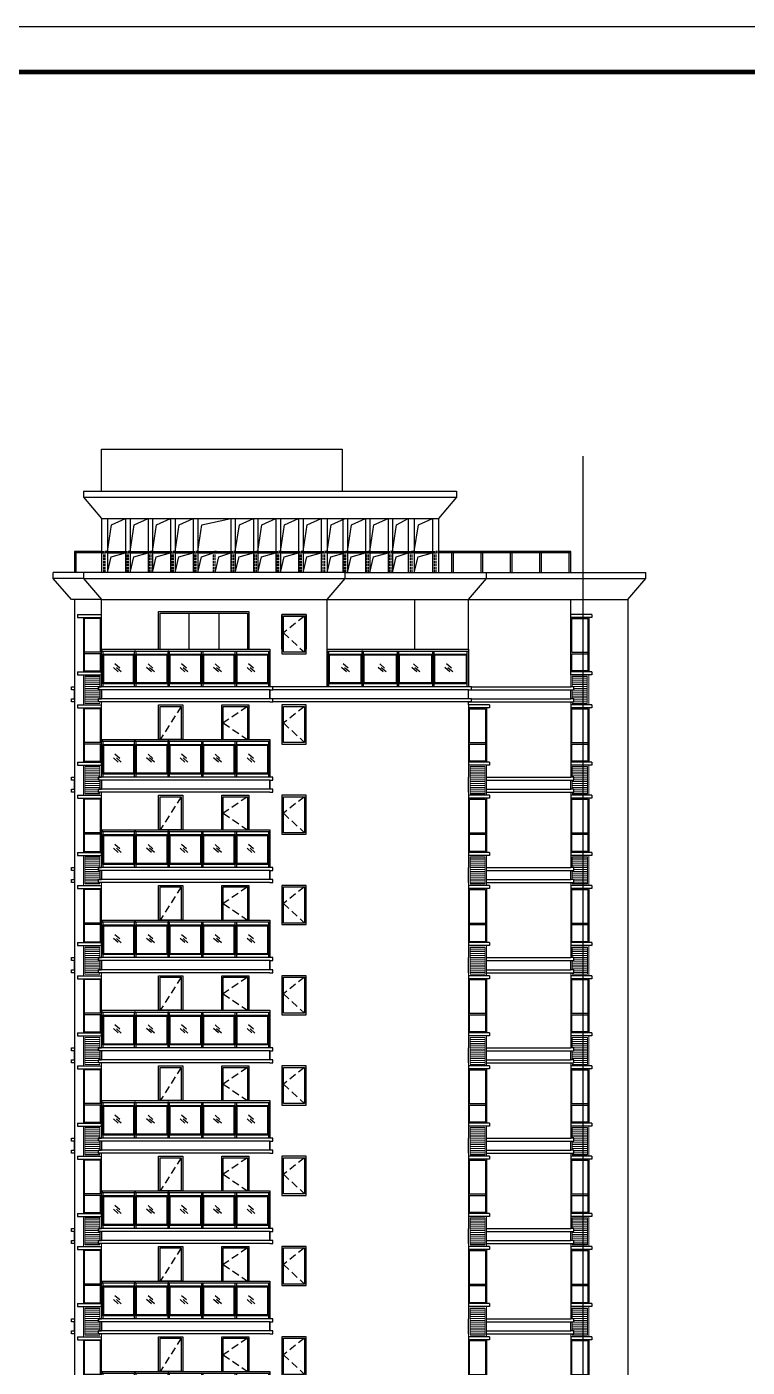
# Model space of a CAD drawing. Extents: x -737978 to 768813, y -372247 to 1140308.
# Drawn here: x -420083 to -396139, y -224060 to -179510 of the extents above; entities that cross this region are included whole.
import ezdxf

# ---------------------------------------------------------------- set-up
doc = ezdxf.new("R2010")
doc.units = 0
doc.header["$LTSCALE"] = 1000
doc.header["$MEASUREMENT"] = 0
doc.linetypes.add('( Hidden )', pattern=[0.375, 0.25, -0.125])
doc.linetypes.add('DASH', pattern=[0.35, 0.25, -0.1])
doc.layers.get('0').update_dxf_attribs({"linetype": 'CONTINUOUS'})
for name, color, linetype in [('A-COLS-HATH', 8, 'CONTINUOUS'), ('A-ELEV-IDEN', 4, 'CONTINUOUS'), ('A-ELEV-LIN-0.3', 155, 'CONTINUOUS'), ('A-ELEV-OTHER1', 253, 'CONTINUOUS'), ('A-ELEV-OTHER3', 63, 'CONTINUOUS'), ('BORDER', 7, 'CONTINUOUS'), ('PUB_TITLE', 4, 'CONTINUOUS'), ('门窗开启', 8, 'CONTINUOUS')]:
    doc.layers.add(name, color=color, linetype=linetype)
doc.layers.add('L-外墙', color=7, linetype='CONTINUOUS', lineweight=9)

# ---------------------------------------------------------------- blocks, each defined once
blk = doc.blocks.new('GJ1')
at = {"layer": 'A-COLS-HATH', "color": 251}
for points in [[(344841, -67340), (344906, -67340)], [(344841, -67390), (344906, -67390)], [(344991, -67340), (344925, -67340)], [(344991, -67390), (344925, -67390)]]:
    blk.add_lwpolyline(points, dxfattribs=at)
at = {"layer": 'A-COLS-HATH', "color": 251, "linetype": 'DASH', "ltscale": 0.3}
for points in [[(344891, -68040), (344891, -67390)], [(344941, -68040), (344941, -67390)]]:
    blk.add_lwpolyline(points, dxfattribs=at)
blk = doc.blocks.new('zz3')
at = {"layer": 'L-外墙'}
h = blk.add_hatch(dxfattribs=at)
h.set_pattern_fill('ANSI31', color=44, scale=40, angle=135)
h.set_pattern_definition([(180, (0.044, 0), (-1e-14, -63.5), [])])
h.paths.add_polyline_path([(65255, -81450), (64755, -81450), (64755, -82350), (65255, -82350), (65255, -82300), (65205, -82300), (65205, -82200), (65255, -82200), (65255, -81900), (65205, -81900), (65205, -81800), (65255, -81800)])
h = blk.add_hatch(dxfattribs=at)
h.set_pattern_fill('ANSI31', color=44, scale=40, angle=135)
h.set_pattern_definition([(180, (12784.25, 0), (-1e-14, -63.5), [])])
h.paths.add_polyline_path([(77555, -81450), (78055, -81450), (78055, -82350), (77555, -82350), (77555, -82300), (77555, -82200), (77555, -81900), (77555, -81800)])
h = blk.add_hatch(dxfattribs=at)
h.set_pattern_fill('ANSI31', color=251, scale=40, angle=135)
h.set_pattern_definition([(180, (16184.25, 0), (-1e-14, -63.5), [])])
h.paths.add_polyline_path([(80955, -81450), (81455, -81450), (81455, -82350), (80955, -82350), (80955, -82300), (81005, -82300), (81005, -82200), (80955, -82200), (80955, -81900), (81005, -81900), (81005, -81800), (80955, -81800)])
blk.add_lwpolyline([(72105, -80700), (72105, -79400), (71305, -79400), (71305, -80700), (72105, -80700)], close=True)
at = {"layer": 'A-ELEV-IDEN', "color": 251}
for points in [[(78105, -81800), (80905, -81800)], [(78105, -81900), (80905, -81900)], [(78105, -82200), (80905, -82200)], [(78105, -82300), (80905, -82300)]]:
    blk.add_lwpolyline(points, dxfattribs=at)
at = {"layer": 'A-ELEV-LIN-0.3', "color": 44}
for points in [[(64506, -79400), (64506, -79500)], [(64506, -79400), (65305, -79400)], [(64506, -79500), (65305, -79500)], [(78205, -79400), (77505, -79400)], [(78205, -79500), (77505, -79500)], [(78205, -79400), (78205, -79500)], [(64506, -81300), (65305, -81300)], [(64506, -81300), (64506, -81400)], [(64506, -81400), (65305, -81400)], [(78205, -81300), (77505, -81300)], [(78205, -81400), (77505, -81400)], [(78205, -81300), (78205, -81400)]]:
    blk.add_lwpolyline(points, dxfattribs=at)
at = {"layer": 'A-ELEV-LIN-0.3'}
for points in [[(64705, -79500), (64705, -81300)], [(65275, -79530), (64735, -79530), (64735, -81270), (65275, -81270)], [(65275, -80650), (65275, -79530)], [(69305, -80550), (69305, -79400), (70205, -79400), (70205, -80550)], [(69355, -80550), (69355, -79450), (70155, -79450), (70155, -80550)], [(77535, -79530), (78075, -79530), (78075, -81270), (77535, -81270)], [(77535, -80650), (77535, -79530)], [(78105, -79500), (78105, -81300)], [(65275, -80650), (64735, -80650)], [(65275, -80700), (64735, -80700)], [(65275, -81270), (65275, -80700)], [(77535, -80650), (78075, -80650)], [(77535, -80700), (78075, -80700)], [(77535, -81270), (77535, -80700)]]:
    blk.add_lwpolyline(points, dxfattribs=at)
for points in [[(67205, -80550), (67205, -79400), (68005, -79400), (68005, -80550)], [(67255, -80550), (67255, -79450), (67955, -79450), (67955, -80550)], [(72055, -80650), (71355, -80650), (71355, -79450), (72055, -79450), (72055, -80650)]]:
    blk.add_lwpolyline(points, close=True, dxfattribs=at)
at = {"layer": 'A-ELEV-LIN-0.3', "color": 251}
for points in [[(81605, -79400), (80905, -79400)], [(80905, -79400), (80905, -81800)], [(81605, -79500), (80905, -79500)], [(80935, -79530), (81475, -79530), (81475, -81270), (80935, -81270)], [(80935, -80650), (80935, -79530)], [(81505, -79500), (81505, -81300)], [(81605, -79400), (81605, -79500)], [(82805, -79400), (82805, -82400)], [(80935, -80650), (81475, -80650)], [(80935, -80700), (81475, -80700)], [(80935, -81270), (80935, -80700)], [(81605, -81300), (80905, -81300)], [(81605, -81400), (80905, -81400)], [(81605, -81300), (81605, -81400)]]:
    blk.add_lwpolyline(points, dxfattribs=at)
at = {"layer": 'A-ELEV-OTHER1', "color": 253}
for points in [[(64405, -79400), (64405, -82400)], [(64405, -82300), (64305, -82300), (64305, -82200), (64405, -82200), (64405, -81900), (64305, -81900), (64305, -81800), (64405, -81800)]]:
    blk.add_lwpolyline(points, dxfattribs=at)
at = {"layer": 'A-ELEV-OTHER1', "color": 0}
for points in [[(65305, -81400), (65305, -79400)], [(77505, -79400), (77505, -81800)], [(70905, -81800), (65205, -81800)], [(65205, -81800), (65205, -81900)], [(65305, -82300), (65205, -82300), (65205, -82200), (65305, -82200), (65305, -81900), (65205, -81900), (65205, -81800), (65305, -81800)], [(70905, -81900), (65205, -81900)], [(70905, -81900), (65305, -81900)], [(65305, -81900), (65305, -82200)], [(70905, -82300), (71005, -82300), (71005, -82200), (70905, -82200), (70905, -81900), (71005, -81900), (71005, -81800), (70905, -81800)], [(70905, -81900), (70905, -82200)], [(77505, -82300), (77505, -82300), (77505, -82200), (77505, -82200), (77505, -81900), (77505, -81900), (77505, -81800), (77505, -81800)], [(70905, -82200), (65205, -82200)], [(65205, -82300), (65205, -82200)], [(70905, -82300), (65205, -82300)]]:
    blk.add_lwpolyline(points, dxfattribs=at)
at = {"layer": 'A-ELEV-OTHER1', "color": 251}
blk.add_lwpolyline([(80905, -82300), (81005, -82300), (81005, -82200), (80905, -82200), (80905, -81900), (81005, -81900), (81005, -81800), (80905, -81800)], dxfattribs=at)
at = {"layer": 'A-ELEV-OTHER3', "color": 44}
for points in [[(65305, -80550), (70905, -80550)], [(65305, -80550), (70905, -80550)], [(65305, -80610), (70905, -80610)], [(65355, -80610), (65305, -80610)], [(65355, -80610), (65355, -81800)], [(66395, -80610), (66395, -81800)], [(66445, -80610), (66395, -80610)], [(66445, -80610), (66445, -81800)], [(67510, -80610), (67510, -81800)], [(67560, -80610), (67510, -80610)], [(67560, -80610), (67560, -81800)], [(68625, -80610), (68625, -81800)], [(68675, -80610), (68675, -81800)], [(69740, -80610), (69740, -81800)], [(69790, -80610), (69790, -81800)], [(70855, -80610), (70855, -81800)], [(70905, -80550), (70905, -81800)]]:
    blk.add_lwpolyline(points, dxfattribs=at)
for points in [[(65355, -80710), (66395, -80710), (66395, -81700), (65355, -81700)], [(65385, -80740), (66365, -80740), (66365, -81670), (65385, -81670)], [(66445, -80710), (67510, -80710), (67510, -81700), (66445, -81700)], [(66475, -80740), (67480, -80740), (67480, -81670), (66475, -81670)], [(67560, -80710), (68625, -80710), (68625, -81700), (67560, -81700)], [(67590, -80740), (68595, -80740), (68595, -81670), (67590, -81670)], [(68675, -80710), (69740, -80710), (69740, -81700), (68675, -81700)], [(68705, -80740), (69710, -80740), (69710, -81670), (68705, -81670)], [(69790, -80710), (70855, -80710), (70855, -81700), (69790, -81700)], [(69820, -80740), (70825, -80740), (70825, -81670), (69820, -81670)]]:
    blk.add_lwpolyline(points, close=True, dxfattribs=at)
at = {"layer": 'A-ELEV-OTHER3', "color": 253}
for points in [[(65916, -81178), (65754, -81036)], [(67015, -81178), (66853, -81036)], [(68130, -81178), (67968, -81036)], [(69245, -81178), (69083, -81036)], [(70360, -81178), (70198, -81036)], [(65865, -81301), (65704, -81159)], [(65964, -81305), (65803, -81163)], [(66964, -81301), (66803, -81159)], [(67063, -81305), (66902, -81163)], [(68079, -81301), (67918, -81159)], [(68178, -81305), (68017, -81163)], [(69194, -81301), (69033, -81159)], [(69293, -81305), (69132, -81163)], [(70309, -81301), (70148, -81159)], [(70408, -81305), (70247, -81163)]]:
    blk.add_lwpolyline(points, dxfattribs=at)
at = {"layer": 'L-外墙', "color": 44}
for points in [[(65305, -81800), (65305, -81400), (64705, -81400), (64705, -82400), (65305, -82400), (65305, -82300)], [(65255, -81800), (65255, -81450), (64755, -81450), (64755, -82350), (65255, -82350), (65255, -82300)], [(77505, -82300), (77505, -82400), (78105, -82400), (78105, -81400), (77505, -81400), (77505, -81800)], [(65255, -82200), (65255, -81900)], [(77505, -81900), (77505, -82200)], [(80905, -81900), (80905, -82200)]]:
    blk.add_lwpolyline(points, dxfattribs=at)
for points in [[(65255, -81450), (64755, -81450), (64755, -82350), (65255, -82350), (65255, -82300), (65205, -82300), (65205, -82200), (65255, -82200), (65255, -81900), (65205, -81900), (65205, -81800), (65255, -81800)], [(77555, -81450), (78055, -81450), (78055, -82350), (77555, -82350), (77555, -82300), (77555, -82300), (77555, -82200), (77555, -82200), (77555, -81900), (77555, -81900), (77555, -81800), (77555, -81800)]]:
    blk.add_lwpolyline(points, close=True, dxfattribs=at)
at = {"layer": 'L-外墙', "color": 251}
blk.add_lwpolyline([(80905, -82300), (80905, -82400), (81505, -82400), (81505, -81400), (80905, -81400), (80905, -81800)], dxfattribs=at)
blk.add_lwpolyline([(80955, -81450), (81455, -81450), (81455, -82350), (80955, -82350), (80955, -82300), (81005, -82300), (81005, -82200), (80955, -82200), (80955, -81900), (81005, -81900), (81005, -81800), (80955, -81800)], close=True, dxfattribs=at)
at = {"layer": '门窗开启', "color": 253, "linetype": '( Hidden )'}
for points in [[(67955, -79450), (67255, -80550)], [(70155, -79450), (69355, -80000), (70155, -80550)], [(72055, -79450), (71355, -80000), (72055, -80650)]]:
    blk.add_lwpolyline(points, dxfattribs=at)

msp = doc.modelspace()

# ---------------------------------------------------------------- hatches: boundary and pattern name
at = {"layer": 'L-外墙'}
h = msp.add_hatch(dxfattribs=at)
h.set_pattern_fill('ANSI31', color=44, scale=40, angle=135)
h.set_pattern_definition([(180, (-482907, -119648.017), (-1e-14, -63.5), [])])
h.paths.add_polyline_path([(-417652.3, -201097.8), (-418152.3, -201097.8), (-418152.3, -201997.8), (-417652.3, -201997.8), (-417652.3, -201947.8), (-417702.3, -201947.8), (-417702.3, -201847.8), (-417652.3, -201847.8), (-417652.3, -201547.8), (-417702.3, -201547.8), (-417702.3, -201447.8), (-417652.3, -201447.8)])
h = msp.add_hatch(dxfattribs=at)
h.set_pattern_fill('ANSI31', color=251, scale=40, angle=135)
h.set_pattern_definition([(180, (-466722.793, -119648.017), (-1e-14, -63.5), [])])
h.paths.add_polyline_path([(-401952.3, -201097.8), (-401452.3, -201097.8), (-401452.3, -201997.8), (-401952.3, -201997.8), (-401952.3, -201947.8), (-401902.3, -201947.8), (-401902.3, -201847.8), (-401952.3, -201847.8), (-401952.3, -201547.8), (-401902.3, -201547.8), (-401902.3, -201447.8), (-401952.3, -201447.8)])

# ---------------------------------------------------------------- linework, layer by layer
msp.add_lwpolyline([(-410802.5, -200347.8), (-410802.5, -199047.8), (-411602.5, -199047.8), (-411602.5, -200347.8), (-410802.5, -200347.8)], close=True)
at = {"layer": 'A-COLS-HATH', "color": 251}
for points in [[(-417402.4, -196947.8), (-417268.8, -196060.4), (-416802.4, -195847.8)], [(-416652.4, -196947.8), (-416518.8, -196060.4), (-416052.4, -195847.8)], [(-415902.4, -196947.8), (-415768.8, -196060.4), (-415302.4, -195847.8)], [(-415152.4, -196947.8), (-415018.8, -196060.4), (-414552.4, -195847.8)], [(-414402.4, -196947.8), (-414268.8, -196060.4), (-413302.4, -195847.8)], [(-413152.4, -196947.8), (-413018.8, -196060.4), (-412552.4, -195847.8)], [(-412402.4, -196947.8), (-412268.8, -196060.4), (-411802.4, -195847.8)], [(-411652.4, -196947.8), (-411518.8, -196060.4), (-411052.4, -195847.8)], [(-410902.4, -196947.8), (-410768.8, -196060.4), (-410302.4, -195847.8)], [(-410102.4, -196947.8), (-409968.8, -196060.4), (-409502.4, -195847.8)], [(-409427.4, -196947.8), (-409293.8, -196060.4), (-408827.4, -195847.8)], [(-408677.4, -196947.8), (-408543.8, -196060.4), (-408077.4, -195847.8)], [(-407927.4, -196947.8), (-407793.8, -196060.4), (-407402.4, -195847.8)], [(-407202.4, -196947.8), (-407068.8, -196060.4), (-406602.4, -195847.8)], [(-417402.4, -196947.8), (-416802.4, -196947.8)], [(-417402.4, -196997.8), (-416802.4, -196997.8)], [(-417402.4, -197647.8), (-417279.3, -197126.8), (-416802.4, -196997.8)], [(-416652.4, -196947.8), (-416052.4, -196947.8)], [(-416652.4, -196997.8), (-416052.4, -196997.8)], [(-416652.4, -197647.8), (-416529.3, -197126.8), (-416052.4, -196997.8)], [(-415902.4, -196947.8), (-415302.4, -196947.8)], [(-415902.4, -196997.8), (-415302.4, -196997.8)], [(-415902.4, -197647.8), (-415779.3, -197126.8), (-415302.4, -196997.8)], [(-415152.4, -196947.8), (-414552.4, -196947.8)], [(-415152.4, -196997.8), (-414552.4, -196997.8)], [(-415152.4, -197647.8), (-415029.3, -197126.8), (-414552.4, -196997.8)], [(-414402.4, -196947.8), (-413302.4, -196947.8)], [(-414402.4, -196997.8), (-413302.4, -196997.8)], [(-414402.4, -197647.8), (-414279.3, -197126.8), (-413877.4, -196997.8)], [(-413827.4, -197647.8), (-413704.3, -197126.8), (-413302.4, -196997.8)], [(-413152.4, -196947.8), (-412552.4, -196947.8)], [(-413152.4, -196997.8), (-412552.4, -196997.8)], [(-413152.4, -197647.8), (-413029.3, -197126.8), (-412552.4, -196997.8)], [(-412402.4, -196947.8), (-411802.4, -196947.8)], [(-412402.4, -196997.8), (-411802.4, -196997.8)], [(-412402.4, -197647.8), (-412279.3, -197126.8), (-411802.4, -196997.8)], [(-411652.4, -196947.8), (-411052.4, -196947.8)], [(-411652.4, -196997.8), (-411052.4, -196997.8)], [(-411652.4, -197647.8), (-411529.3, -197126.8), (-411052.4, -196997.8)], [(-410902.4, -196947.8), (-410302.4, -196947.8)], [(-410902.4, -196997.8), (-410302.4, -196997.8)], [(-410902.4, -197647.8), (-410779.3, -197126.8), (-410302.4, -196997.8)], [(-410102.4, -196947.8), (-409502.4, -196947.8)], [(-410102.4, -196997.8), (-409502.4, -196997.8)], [(-410102.4, -197647.8), (-409979.3, -197126.8), (-409502.4, -196997.8)], [(-409427.4, -196947.8), (-408827.4, -196947.8)], [(-409427.4, -196997.8), (-408827.4, -196997.8)], [(-409427.4, -197647.8), (-409304.3, -197126.8), (-408827.4, -196997.8)], [(-408677.4, -196947.8), (-408077.4, -196947.8)], [(-408677.4, -196997.8), (-408077.4, -196997.8)], [(-408677.4, -197647.8), (-408554.3, -197126.8), (-408077.4, -196997.8)], [(-407927.4, -196947.8), (-407402.4, -196947.8)], [(-407927.4, -196997.8), (-407402.4, -196997.8)], [(-407927.4, -197647.8), (-407804.3, -197126.8), (-407402.4, -196997.8)], [(-407202.4, -196947.8), (-406602.4, -196947.8)], [(-407202.4, -196997.8), (-406602.4, -196997.8)], [(-407202.4, -197647.8), (-407079.3, -197126.8), (-406602.4, -196997.8)]]:
    msp.add_lwpolyline(points, dxfattribs=at)
at = {"layer": 'A-ELEV-LIN-0.3', "color": 251}
for p, q in [((-402002.4, -196947.8), (-406402.4, -196947.8)), ((-402002.4, -196997.8), (-406402.4, -196997.8)), ((-405952.4, -197647.8), (-405952.4, -196997.8)), ((-405902.4, -197647.8), (-405902.4, -196997.8)), ((-404977.4, -197647.8), (-404977.4, -196997.8)), ((-404927.4, -197647.8), (-404927.4, -196997.8)), ((-404002.4, -197647.8), (-404002.4, -196997.8)), ((-403952.4, -197647.8), (-403952.4, -196997.8)), ((-403027.4, -197647.8), (-403027.4, -196997.8)), ((-402977.4, -197647.8), (-402977.4, -196997.8)), ((-402052.4, -197647.8), (-402052.4, -196997.8)), ((-402002.4, -197647.8), (-402002.4, -196947.8))]:
    msp.add_line(p, q, dxfattribs=at)
for points in [[(-417602.4, -194947.8), (-417602.4, -193547.8), (-409601.4, -193547.8), (-409601.4, -194947.8)], [(-417602.4, -196947.8), (-418502.3, -196947.8)], [(-418502.3, -196947.8), (-418502.3, -197647.8)], [(-417602.4, -196997.8), (-418502.3, -196997.8)], [(-418452.3, -196997.8), (-418452.3, -197647.8)], [(-404802.3, -197647.8), (-399502.3, -197647.8)], [(-400102.3, -198547.8), (-399502.3, -197847.8), (-399502.3, -197647.8)], [(-404802.3, -197847.8), (-399502.3, -197847.8)], [(-405402.3, -198547.8), (-400102.3, -198547.8)], [(-402002.3, -201047.8), (-402002.3, -198547.8)], [(-400102.3, -198547.8), (-400102.3, -202047.8)], [(-401302.3, -199047.8), (-402002.3, -199047.8)], [(-401302.3, -199047.8), (-401302.3, -199147.8)], [(-401302.3, -199147.8), (-402002.3, -199147.8)], [(-401972.3, -199177.8), (-401432.3, -199177.8), (-401432.3, -200917.8), (-401972.3, -200917.8)], [(-401972.3, -200297.8), (-401972.3, -199177.8)], [(-401402.3, -199147.8), (-401402.3, -200947.8)], [(-401972.3, -200297.8), (-401432.3, -200297.8)], [(-401972.3, -200347.8), (-401432.3, -200347.8)], [(-401972.3, -200917.8), (-401972.3, -200347.8)], [(-401302.3, -200947.8), (-402002.3, -200947.8)], [(-401302.3, -201047.8), (-402002.3, -201047.8)], [(-401302.3, -200947.8), (-401302.3, -201047.8)], [(-405302.3, -201447.8), (-402001.4, -201447.8)], [(-405302.3, -201547.8), (-402001.4, -201547.8)], [(-402002.3, -201947.8), (-401902.3, -201947.8), (-401902.3, -201847.8), (-402002.3, -201847.8), (-402002.3, -201547.8), (-401902.3, -201547.8), (-401902.3, -201447.8), (-402002.3, -201447.8)], [(-405302.3, -201847.8), (-402001.4, -201847.8)], [(-405302.3, -201947.8), (-402001.4, -201947.8)]]:
    msp.add_lwpolyline(points, dxfattribs=at)
at = {"layer": 'A-ELEV-LIN-0.3', "color": 44}
for points in [[(-418400.7, -199047.8), (-418400.7, -199147.8)], [(-418400.7, -199047.8), (-417602.3, -199047.8)], [(-418400.7, -199147.8), (-417602.3, -199147.8)], [(-418400.7, -200947.8), (-417602.3, -200947.8)], [(-418400.7, -200947.8), (-418400.7, -201047.8)], [(-418400.7, -201047.8), (-417602.3, -201047.8)]]:
    msp.add_lwpolyline(points, dxfattribs=at)
at = {"layer": 'A-ELEV-LIN-0.3'}
for points in [[(-415702.3, -200197.8), (-415702.3, -198947.8), (-412702.5, -198947.8), (-412702.5, -200197.8)], [(-415652.3, -200197.8), (-415652.3, -198997.8), (-412752.5, -198997.8), (-412752.5, -200197.8)], [(-414702.5, -198997.8), (-414702.5, -200197.8)], [(-413702.5, -198997.8), (-413702.5, -200197.8)], [(-411602.5, -200197.8), (-411602.5, -199047.8), (-410802.5, -199047.8), (-410802.5, -200197.8)], [(-411552.5, -200197.8), (-411552.5, -199097.8), (-410852.5, -199097.8), (-410852.5, -200197.8)], [(-418202.3, -199147.8), (-418202.3, -200947.8)], [(-417632.3, -199177.8), (-418172.3, -199177.8), (-418172.3, -200917.8), (-417632.3, -200917.8)], [(-417632.3, -200297.8), (-417632.3, -199177.8)], [(-417632.3, -200297.8), (-418172.3, -200297.8)], [(-417632.3, -200347.8), (-418172.3, -200347.8)], [(-417632.3, -200917.8), (-417632.3, -200347.8)], [(-417632.3, -200917.8), (-417632.3, -200347.8)]]:
    msp.add_lwpolyline(points, dxfattribs=at)
msp.add_lwpolyline([(-410852.5, -200297.8), (-411552.5, -200297.8), (-411552.5, -199097.8), (-410852.5, -199097.8), (-410852.5, -200297.8)], close=True, dxfattribs=at)
at = {"layer": 'A-ELEV-OTHER1', "color": 253}
for points in [[(-417602.3, -198547.8), (-418602.3, -198547.8), (-419202.3, -197847.8), (-419202.3, -197647.8)], [(-418202.4, -197647.8), (-419202.3, -197647.8)], [(-418202.4, -197847.8), (-419202.3, -197847.8)], [(-418502.3, -198547.8), (-418502.3, -202047.8)], [(-418502.3, -201947.8), (-418602.3, -201947.8), (-418602.3, -201847.8), (-418502.3, -201847.8), (-418502.3, -201547.8), (-418602.3, -201547.8), (-418602.3, -201447.8), (-418502.3, -201447.8)]]:
    msp.add_lwpolyline(points, dxfattribs=at)
at = {"layer": 'A-ELEV-OTHER1', "color": 0}
for points in [[(-409502.3, -197647.8), (-418202.4, -197647.8)], [(-418202.3, -197647.8), (-418202.3, -197847.8), (-417602.3, -198547.8)], [(-410102.3, -198547.8), (-409502.3, -197847.8), (-409502.3, -197647.8)], [(-418202.4, -197847.8), (-409502.3, -197847.8)], [(-417602.3, -198547.8), (-410102.3, -198547.8)], [(-417602.3, -201447.8), (-417602.3, -198547.8)], [(-410102.4, -201447.8), (-410102.3, -198547.8)], [(-417702.3, -201447.8), (-417702.3, -201547.8)], [(-417602.3, -201947.8), (-417702.3, -201947.8), (-417702.3, -201847.8), (-417602.3, -201847.8), (-417602.3, -201547.8), (-417702.3, -201547.8), (-417702.3, -201447.8), (-417602.3, -201447.8)], [(-412002.3, -201447.8), (-417702.3, -201447.8)], [(-417702.3, -201447.8), (-417702.3, -201547.8)], [(-417602.3, -201947.8), (-417702.3, -201947.8), (-417702.3, -201847.8), (-417602.3, -201847.8), (-417602.3, -201547.8), (-417702.3, -201547.8), (-417702.3, -201447.8), (-417602.3, -201447.8)], [(-412002.3, -201547.8), (-417702.3, -201547.8)], [(-417602.3, -201547.8), (-417602.3, -201847.8)], [(-412002.3, -201547.8), (-417602.3, -201547.8)], [(-417602.3, -201547.8), (-417602.3, -201847.8)], [(-412002.3, -201947.8), (-411902.3, -201947.8), (-411902.3, -201847.8), (-412002.3, -201847.8), (-412002.3, -201547.8), (-411902.3, -201547.8), (-411902.3, -201447.8), (-412002.3, -201447.8)], [(-412002.3, -201547.8), (-412002.3, -201847.8)], [(-405402.3, -201447.8), (-411902.3, -201447.8)], [(-405402.3, -201547.8), (-411902.3, -201547.8)], [(-417702.3, -201947.8), (-417702.3, -201847.8)], [(-412002.3, -201847.8), (-417702.3, -201847.8)], [(-417702.3, -201947.8), (-417702.3, -201847.8)], [(-412002.3, -201947.8), (-417702.3, -201947.8)], [(-405402.3, -201847.8), (-411902.3, -201847.8)], [(-405302.3, -201947.8), (-411902.3, -201947.8)], [(-405402.3, -202047.8), (-405402.3, -201947.8)]]:
    msp.add_lwpolyline(points, dxfattribs=at)
at = {"layer": 'A-ELEV-OTHER3', "color": 253}
for points in [[(-418202.4, -194947.8), (-405802.4, -194947.8)], [(-418202.4, -194947.8), (-418202.4, -195147.8), (-417602.4, -195847.8)], [(-405802.4, -194947.8), (-405802.4, -195147.8), (-406402.4, -195847.8)], [(-418202.4, -195147.8), (-405802.4, -195147.8)], [(-417602.4, -195847.8), (-406402.4, -195847.8)], [(-417602.4, -195847.8), (-417602.4, -197647.8)], [(-417402.4, -195847.8), (-417402.4, -197647.8)], [(-416802.4, -195847.8), (-416802.4, -197647.8)], [(-416652.4, -195847.8), (-416652.4, -197647.8)], [(-416052.4, -195847.8), (-416052.4, -197647.8)], [(-415902.4, -195847.8), (-415902.4, -197647.8)], [(-415302.4, -195847.8), (-415302.4, -197647.8)], [(-415152.4, -195847.8), (-415152.4, -197647.8)], [(-414552.4, -195847.8), (-414552.4, -197647.8)], [(-414402.4, -195847.8), (-414402.4, -197647.8)], [(-413302.4, -195847.8), (-413302.4, -197647.8)], [(-413152.4, -195847.8), (-413152.4, -197647.8)], [(-412552.4, -195847.8), (-412552.4, -197647.8)], [(-412402.4, -195847.8), (-412402.4, -197647.8)], [(-411802.4, -195847.8), (-411802.4, -197647.8)], [(-411652.4, -195847.8), (-411652.4, -197647.8)], [(-411052.4, -195847.8), (-411052.4, -197647.8)], [(-410902.4, -195847.8), (-410902.4, -197647.8)], [(-410302.4, -195847.8), (-410302.4, -197647.8)], [(-410102.4, -195847.8), (-410102.4, -197647.8)], [(-409577.4, -195847.8), (-409577.4, -197647.8)], [(-409427.4, -195847.8), (-409427.4, -197647.8)], [(-408827.4, -195847.8), (-408827.4, -197647.8)], [(-408677.4, -195847.8), (-408677.4, -197647.8)], [(-408077.4, -195847.8), (-408077.4, -197647.8)], [(-407927.4, -195847.8), (-407927.4, -197647.8)], [(-407402.4, -195847.8), (-407402.4, -197647.8)], [(-407202.4, -195847.8), (-407202.4, -197647.8)], [(-406602.4, -195847.8), (-406602.4, -197647.8)], [(-406402.4, -195847.8), (-406402.4, -197647.8)], [(-409502.3, -197647.8), (-404802.3, -197647.8)], [(-405402.3, -198547.8), (-404802.3, -197847.8), (-404802.3, -197647.8)], [(-409502.3, -197847.8), (-404802.3, -197847.8)], [(-410102.3, -198547.8), (-405402.3, -198547.9)], [(-407202.3, -198547.8), (-407202.3, -198547.9)], [(-407202.3, -198547.8), (-407202.3, -200197.7)], [(-405402.3, -200197.7), (-405402.3, -198547.8)], [(-410102.3, -200257.7), (-410102.3, -201447.8)], [(-410052.3, -200257.8), (-410052.3, -201447.8)], [(-417041.9, -200949.4), (-417203.5, -200807.4)], [(-416991.3, -200825.9), (-417152.8, -200683.8)], [(-416942.6, -200953.5), (-417104.2, -200811.4)], [(-415943, -200949.4), (-416104.5, -200807.4)], [(-415892.3, -200825.9), (-416053.8, -200683.8)], [(-415843.7, -200953.5), (-416005.2, -200811.4)], [(-414828, -200949.4), (-414989.5, -200807.4)], [(-414777.3, -200825.9), (-414938.8, -200683.8)], [(-414728.7, -200953.5), (-414890.2, -200811.4)], [(-413713, -200949.4), (-413874.5, -200807.4)], [(-413662.3, -200825.9), (-413823.8, -200683.8)], [(-413613.7, -200953.5), (-413775.2, -200811.4)], [(-412598, -200949.4), (-412759.5, -200807.4)], [(-412547.3, -200825.9), (-412708.8, -200683.8)], [(-412498.7, -200953.5), (-412660.2, -200811.4)], [(-409457.3, -200949.4), (-409618.9, -200807.4)], [(-409406.7, -200825.9), (-409568.2, -200683.8)], [(-409358, -200953.5), (-409519.6, -200811.4)], [(-408242.2, -200949.4), (-408403.8, -200807.4)], [(-408191.6, -200825.9), (-408353.1, -200683.8)], [(-408142.9, -200953.5), (-408304.5, -200811.4)], [(-407121.6, -200949.4), (-407283.2, -200807.4)], [(-407071, -200825.9), (-407232.5, -200683.8)], [(-407022.3, -200953.5), (-407183.9, -200811.4)], [(-406022.6, -200949.4), (-406184.2, -200807.4)], [(-405972, -200825.9), (-406133.5, -200683.8)], [(-405923.3, -200953.5), (-406084.9, -200811.4)], [(-405402.3, -201947.8), (-405302.3, -201947.8), (-405302.3, -201847.8), (-405402.3, -201847.8), (-405402.3, -201547.8), (-405302.3, -201547.8), (-405302.3, -201447.8), (-405402.3, -201447.8)]]:
    msp.add_lwpolyline(points, dxfattribs=at)
at = {"layer": 'A-ELEV-OTHER3', "color": 44}
for points in [[(-417602.3, -200197.8), (-412002.3, -200197.8)], [(-417602.3, -200197.8), (-412002.3, -200197.8)], [(-417602.1, -200257.8), (-412002.3, -200258)], [(-417552, -200257.8), (-417602.1, -200257.8)], [(-417552.1, -200257.8), (-417552.1, -201447.8)], [(-416512.4, -200257.8), (-416512.4, -201447.8)], [(-416462.4, -200257.8), (-416512.4, -200257.8)], [(-416462.4, -200257.8), (-416462.4, -201447.8)], [(-415397.4, -200257.8), (-415397.4, -201447.8)], [(-415347.4, -200257.8), (-415397.4, -200257.8)], [(-415347.4, -200257.8), (-415347.4, -201447.8)], [(-414282.4, -200257.8), (-414282.4, -201447.8)], [(-414232.4, -200257.8), (-414232.4, -201447.8)], [(-413167.4, -200257.8), (-413167.4, -201447.8)], [(-413117.4, -200257.8), (-413117.4, -201447.8)], [(-412052.4, -200257.8), (-412052.4, -201447.8)], [(-412002.3, -200197.8), (-412002.4, -201447.8)], [(-410102.3, -200197.8), (-405402.3, -200197.7)], [(-410102.3, -200197.8), (-405402.3, -200197.8)], [(-410102.3, -200257.8), (-405402.3, -200257.7)], [(-408952.3, -200257.7), (-408952.3, -201447.8)], [(-408902.3, -200257.8), (-408952.3, -200257.8)], [(-408902.3, -200257.8), (-408902.3, -201447.8)], [(-407777.3, -200257.7), (-407777.3, -201447.8)], [(-407727.3, -200257.7), (-407727.3, -201447.8)], [(-406602.3, -200257.7), (-406602.3, -201447.8)], [(-406602.3, -200257.7), (-406552.3, -200257.7)], [(-406552.3, -200257.7), (-406552.3, -201447.8)], [(-405452.3, -200257.7), (-405452.3, -201447.8)], [(-405402.3, -200197.8), (-405402.3, -201447.8)]]:
    msp.add_lwpolyline(points, dxfattribs=at)
for points in [[(-417552.1, -200357.8), (-416512.4, -200357.8), (-416512.4, -201347.8), (-417552.1, -201347.8)], [(-417522.1, -200387.8), (-416542.4, -200387.8), (-416542.4, -201317.8), (-417522.1, -201317.8)], [(-416462.4, -200357.8), (-415397.4, -200357.8), (-415397.4, -201347.8), (-416462.4, -201347.8)], [(-416432.4, -200387.8), (-415427.4, -200387.8), (-415427.4, -201317.8), (-416432.4, -201317.8)], [(-415347.4, -200357.8), (-414282.4, -200357.8), (-414282.4, -201347.8), (-415347.4, -201347.8)], [(-415317.4, -200387.8), (-414312.4, -200387.8), (-414312.4, -201317.8), (-415317.4, -201317.8)], [(-414232.4, -200357.8), (-413167.4, -200357.8), (-413167.4, -201347.8), (-414232.4, -201347.8)], [(-414202.4, -200387.8), (-413197.4, -200387.8), (-413197.4, -201317.8), (-414202.4, -201317.8)], [(-413117.4, -200357.8), (-412052.4, -200357.8), (-412052.4, -201347.8), (-413117.4, -201347.8)], [(-413087.4, -200387.8), (-412082.4, -200387.8), (-412082.4, -201317.8), (-413087.4, -201317.8)], [(-410052.3, -200357.9), (-408952.3, -200357.8), (-408952.3, -201347.8), (-410052.3, -201347.9)], [(-410022.3, -200387.9), (-408982.3, -200387.8), (-408982.3, -201317.8), (-410022.3, -201317.9)], [(-408902.3, -200357.8), (-407777.3, -200357.8), (-407777.3, -201347.8), (-408902.3, -201347.8)], [(-408872.3, -200387.8), (-407807.3, -200387.8), (-407807.3, -201317.8), (-408872.3, -201317.8)], [(-407727.3, -200357.8), (-406602.3, -200357.8), (-406602.3, -201347.8), (-407727.3, -201347.8)], [(-407697.3, -200387.8), (-406632.3, -200387.8), (-406632.3, -201317.8), (-407697.3, -201317.8)], [(-406552.3, -200357.8), (-405452.3, -200357.8), (-405452.3, -201347.8), (-406552.3, -201347.8)], [(-406522.3, -200387.8), (-405482.3, -200387.8), (-405482.3, -201317.8), (-406522.3, -201317.8)]]:
    msp.add_lwpolyline(points, close=True, dxfattribs=at)
at = {"layer": 'BORDER', "color": 1}
msp.add_lwpolyline([(-401602.3, -193781.7), (-401602.3, -248047.8)], dxfattribs=at)
at = {"layer": 'L-外墙', "color": 44}
for points in [[(-417602.3, -201447.8), (-417602.3, -201047.8), (-418202.3, -201047.8), (-418202.3, -202047.8), (-417602.3, -202047.8), (-417602.3, -201947.8)], [(-417652.3, -201447.8), (-417652.3, -201097.8), (-418152.3, -201097.8), (-418152.3, -201997.8), (-417652.3, -201997.8), (-417652.3, -201947.8)], [(-417652.3, -201847.8), (-417652.3, -201547.8)]]:
    msp.add_lwpolyline(points, dxfattribs=at)
msp.add_lwpolyline([(-417652.3, -201097.8), (-418152.3, -201097.8), (-418152.3, -201997.8), (-417652.3, -201997.8), (-417652.3, -201947.8), (-417702.3, -201947.8), (-417702.3, -201847.8), (-417652.3, -201847.8), (-417652.3, -201547.8), (-417702.3, -201547.8), (-417702.3, -201447.8), (-417652.3, -201447.8)], close=True, dxfattribs=at)
at = {"layer": 'L-外墙', "color": 251}
msp.add_lwpolyline([(-402002.3, -201947.8), (-402002.3, -202047.8), (-401402.3, -202047.8), (-401402.3, -201047.8), (-402002.3, -201047.8), (-402002.3, -201447.8)], dxfattribs=at)
msp.add_lwpolyline([(-401952.3, -201097.8), (-401452.3, -201097.8), (-401452.3, -201997.8), (-401952.3, -201997.8), (-401952.3, -201947.8), (-401902.3, -201947.8), (-401902.3, -201847.8), (-401952.3, -201847.8), (-401952.3, -201547.8), (-401902.3, -201547.8), (-401902.3, -201447.8), (-401952.3, -201447.8)], close=True, dxfattribs=at)
at = {"layer": 'PUB_TITLE'}
msp.add_lwpolyline([(-535025.1, -268609.7), (-377375.1, -268609.7), (-377375.1, -179509.7), (-535025.1, -179509.7)], close=True, dxfattribs=at)
at = {"layer": 'PUB_TITLE', "const_width": 150}
msp.add_lwpolyline([(-531275.1, -267109.7), (-378875.1, -267109.7), (-378875.1, -181009.7), (-531275.1, -181009.7)], close=True, dxfattribs=at)
at = {"layer": '门窗开启', "color": 253, "linetype": '( Hidden )'}
msp.add_lwpolyline([(-410852.5, -199097.8), (-411552.5, -199647.8), (-410852.5, -200297.8)], dxfattribs=at)

# ---------------------------------------------------------------- block references
for p in [(-482907, -122648), (-482907, -125648), (-482907, -128648), (-482907, -131648), (-482907, -134648), (-482907, -137648), (-482907, -140648), (-482907, -143648)]:
    msp.add_blockref('zz3', p)
at = {"layer": 'A-COLS-HATH', "color": 251}
for p in [(-762418, -129607.6), (-761643, -129607.6), (-760893, -129607.6), (-760143, -129607.6), (-759393, -129607.6), (-758768, -129607.6), (-758143, -129607.6), (-757393, -129607.6), (-756643, -129607.6), (-755893, -129607.6), (-755118, -129607.6), (-754418, -129607.6), (-753668, -129607.6), (-752918, -129607.6), (-752218, -129607.6), (-751418, -129607.6)]:
    msp.add_blockref('GJ1', p, dxfattribs=at)

doc.saveas('drawing.dxf')
